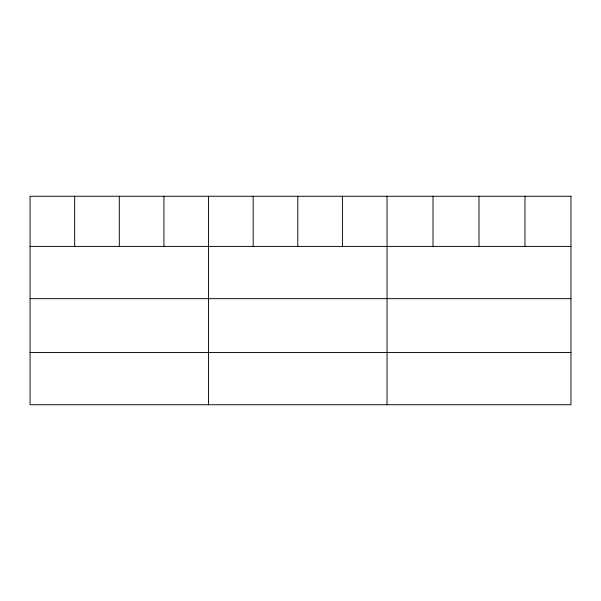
<?xml version="1.0" encoding="UTF-8"?>
<svg xmlns="http://www.w3.org/2000/svg" width="601" height="601" viewBox="0 0 601 601"><rect width="100%" height="100%" fill="white"/><g stroke="black" fill="none" stroke-linecap="round" stroke-linejoin="round"><path stroke-width="0.9" d="M30.05 246.402L570.95 246.402M30.05 298.652L570.95 298.652M30.05 352.494L570.95 352.494M524.973 196.257L524.973 246.402M478.997 196.257L478.997 246.402M433.02 196.257L433.02 246.402M387.044 196.257L387.044 404.743M342.42 196.257L342.42 246.402M297.795 196.257L297.795 246.402M253.171 196.257L253.171 246.402M208.547 196.257L208.547 404.743M163.923 196.257L163.923 246.402M119.299 196.257L119.299 246.402M74.674 196.257L74.674 246.402M570.95 196.257L30.05 196.257L30.05 404.743L570.95 404.743L570.95 196.257"/></g></svg>
